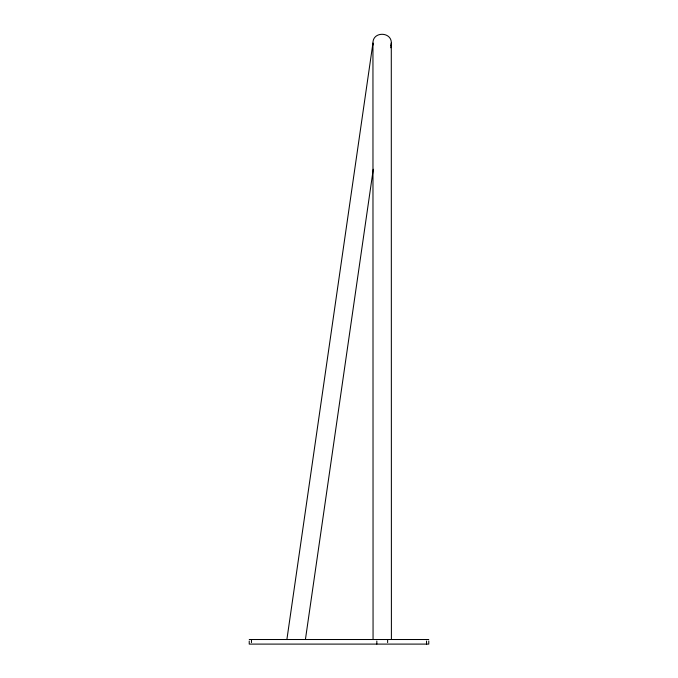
<?xml version="1.0" encoding="UTF-8"?>
<svg xmlns="http://www.w3.org/2000/svg" width="678" height="678" viewBox="0 0 678 678"><rect width="100%" height="100%" fill="white"/><g stroke="black" fill="none" stroke-linecap="round" stroke-linejoin="round"><path stroke-width="1.02" d="M286.887 639.515L372.951 43.07C372.705 30.985 392.231 31.595 391.291 43.612L391.401 639.515M305.414 639.515L373.273 169.271M390.799 47.782L391.104 45.689M390.808 45.604L391.291 43.07M249.233 639.515L428.767 639.515M373.273 44.756L372.951 43.07L373.061 639.515M428.767 641.041L428.767 644.1L249.233 644.1L249.233 641.041M426.53 641.041L426.53 644.1M387.63 639.515L387.63 642.575M376.824 641.041L376.824 644.1M251.47 639.515L251.47 642.575"/></g></svg>
